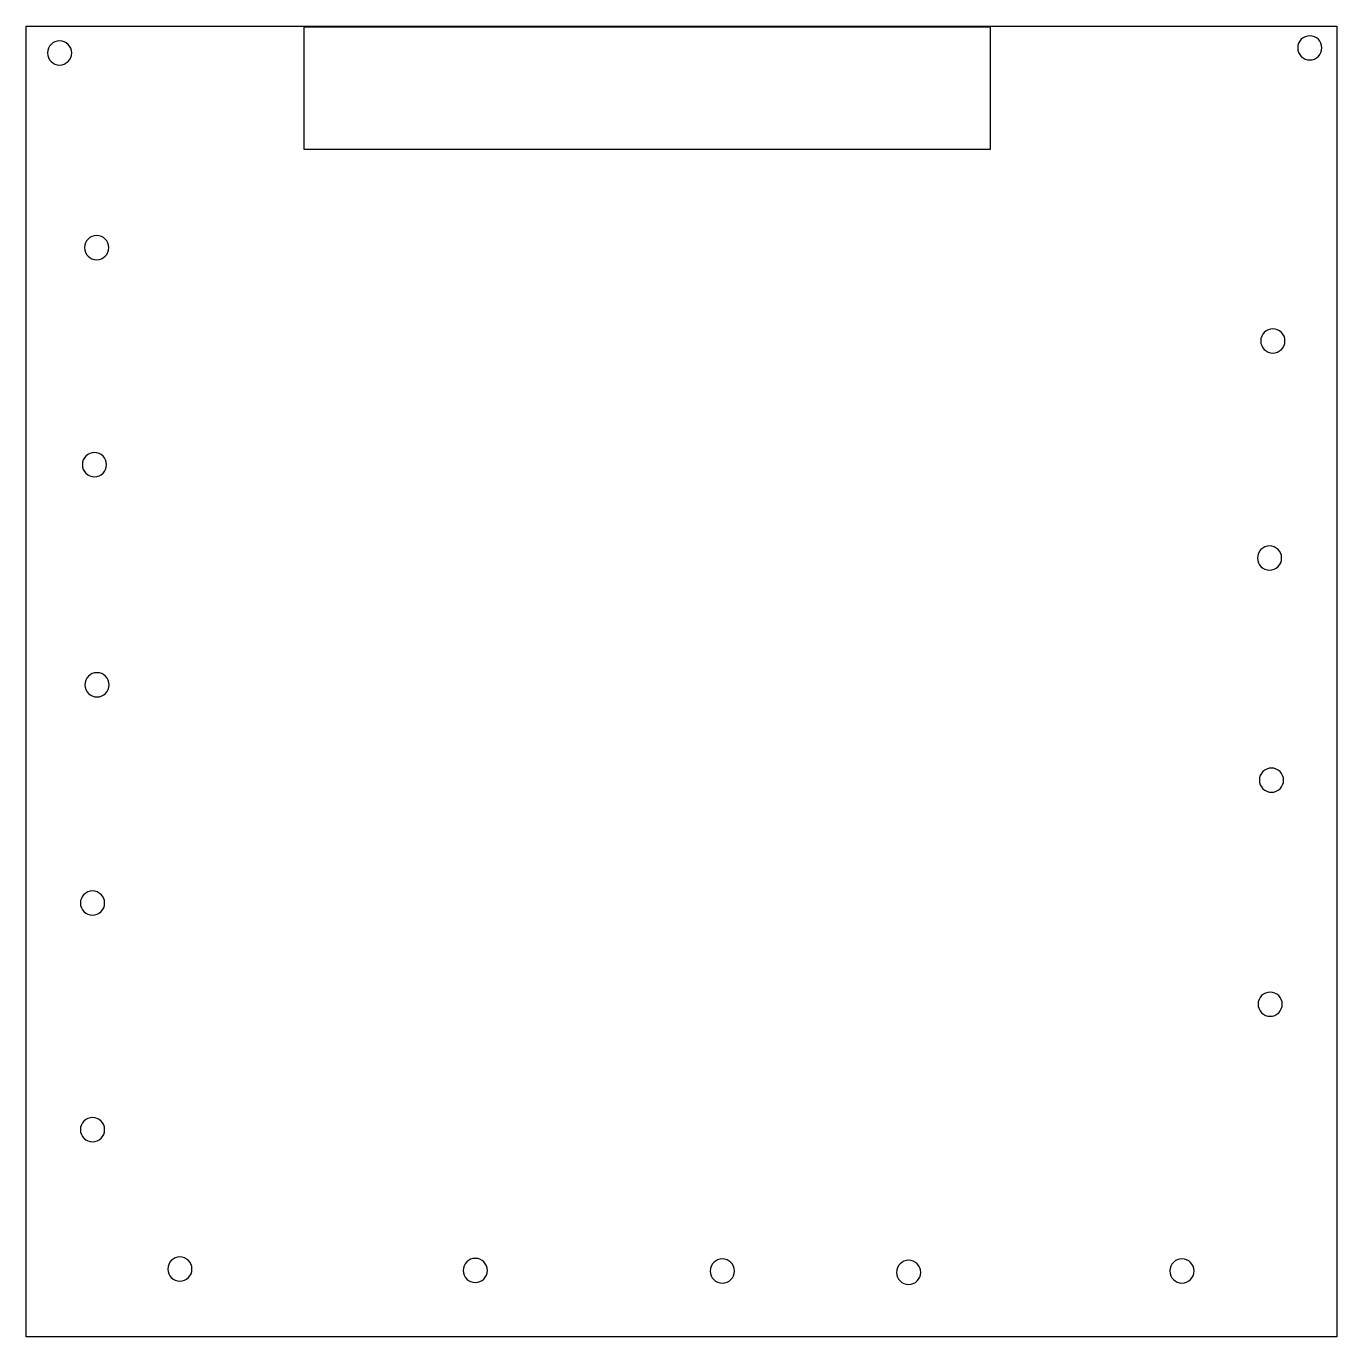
# Model space of a CAD drawing. Header units: millimetres. Extents: x 1 to 211, y -211 to -1.
import ezdxf

# ---------------------------------------------------------------- set-up
doc = ezdxf.new("R2010")
doc.units = ezdxf.units.MM
doc.layers.get('0').update_dxf_attribs({"linetype": 'CONTINUOUS'})

msp = doc.modelspace()

# ---------------------------------------------------------------- linework, layer by layer
for points in [[(0.56, -0.72), (210.56, -0.72), (210.56, -210.72), (0.56, -210.72)], [(45.12, -0.84), (155.02, -0.84), (155.02, -20.46), (45.12, -20.46)]]:
    msp.add_lwpolyline(points, close=True)
for centre in [(5.9, -5), (206.23, -4.19), (11.85, -36.19), (200.31, -51.15), (11.49, -70.97), (199.78, -85.94), (11.9, -106.25), (200.09, -121.53), (11.18, -141.22), (199.88, -157.43), (11.18, -177.53), (25.18, -199.87), (72.51, -200.09), (112.1, -200.19), (141.94, -200.4), (185.74, -200.17)]:
    msp.add_ellipse(centre, major_axis=(0, -1.94), ratio=1, start_param=-1.570796, end_param=4.712389)

doc.saveas('drawing.dxf')
